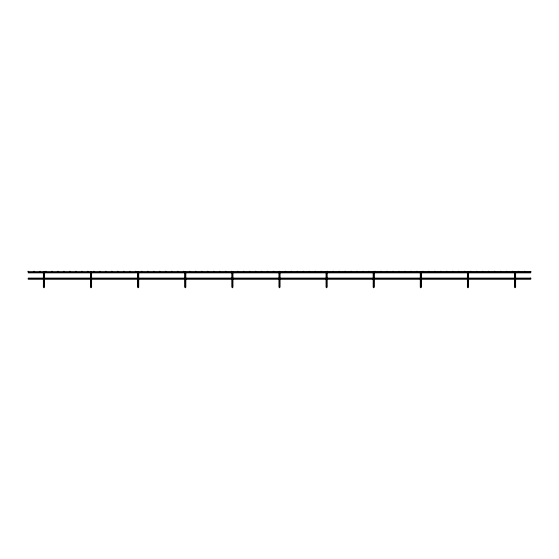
<?xml version="1.0" encoding="UTF-8"?>
<svg xmlns="http://www.w3.org/2000/svg" width="559" height="559" viewBox="0 0 559 559"><rect width="100%" height="100%" fill="white"/><g stroke="black" fill="none" stroke-linecap="round" stroke-linejoin="round"><path stroke-width="0.84" d="M43.539 271.974L44.329 271.974M43.539 272.631L44.329 272.631M90.649 271.974L91.445 271.974M90.649 272.631L91.445 272.631M137.766 271.974L138.555 271.974M137.766 272.631L138.555 272.631M184.875 271.974L185.672 271.974M184.875 272.631L185.672 272.631M231.992 271.974L232.782 271.974M231.992 272.631L232.782 272.631M279.102 271.974L279.898 271.974M279.102 272.631L279.898 272.631M326.218 271.974L327.008 271.974M326.218 272.631L327.008 272.631M373.328 271.974L374.125 271.974M373.328 272.631L374.125 272.631M420.445 271.974L421.234 271.974M420.445 272.631L421.234 272.631M467.555 271.974L468.351 271.974M467.555 272.631L468.351 272.631M514.671 271.974L515.461 271.974M514.671 272.631L515.461 272.631M43.371 287.256L43.371 278.655L44.496 278.655L44.496 287.256M90.488 287.256L90.488 278.655L91.606 278.655L91.606 287.256M137.598 287.256L137.598 278.655L138.723 278.655L138.723 287.256M184.715 287.256L184.715 278.655L185.833 278.655L185.833 287.256M231.824 287.256L231.824 278.655L232.949 278.655L232.949 287.256M278.941 287.256L278.941 278.655L280.059 278.655L280.059 287.256M326.051 287.256L326.051 278.655L327.176 278.655L327.176 287.256M373.167 287.256L373.167 278.655L374.285 278.655L374.285 287.256M420.277 287.256L420.277 278.655L421.402 278.655L421.402 287.256M467.394 287.256L467.394 278.655L468.512 278.655L468.512 287.256M514.504 287.256L514.504 278.655L515.629 278.655L515.629 287.256M28.229 272.303L530.77 272.303M28.229 278.655L530.77 278.655M515.629 272.303L515.629 278.061M515.063 272.764L515.063 277.697M515.063 278.934L515.063 287.822M514.504 272.303L514.504 278.061M468.512 272.303L468.512 278.061M467.953 272.764L467.953 277.697M467.953 278.934L467.953 287.822M467.394 272.303L467.394 278.061M421.402 272.303L421.402 278.061M420.836 272.764L420.836 277.697M420.836 278.934L420.836 287.822M420.277 272.303L420.277 278.061M374.285 272.303L374.285 278.061M373.726 272.764L373.726 277.697M373.726 278.934L373.726 287.822M373.167 272.303L373.167 278.061M327.176 272.303L327.176 278.061M326.61 272.764L326.61 277.697M326.61 278.934L326.61 287.822M326.051 272.303L326.051 278.061M280.059 272.303L280.059 278.061M279.5 272.764L279.5 277.697M279.5 278.934L279.5 287.822M278.941 272.303L278.941 278.061M232.949 272.303L232.949 278.061M232.39 272.764L232.39 277.697M232.39 278.934L232.39 287.822M231.824 272.303L231.824 278.061M185.833 272.303L185.833 278.061M185.274 272.764L185.274 277.697M185.274 278.934L185.274 287.822M184.715 272.303L184.715 278.061M138.723 272.303L138.723 278.061M138.164 272.764L138.164 277.697M138.164 278.934L138.164 287.822M137.598 272.303L137.598 278.061M91.606 272.303L91.606 278.061M91.047 272.764L91.047 277.697M91.047 278.934L91.047 287.822M90.488 272.303L90.488 278.061M44.496 272.303L44.496 278.061M43.937 272.764L43.937 277.697M43.937 278.934L43.937 287.822M43.371 272.303L43.371 278.061M28.034 271.262L28.229 271.737L531.05 271.457L530.491 271.457L530.77 272.862L28.229 272.862L28.509 271.457L28.034 271.262M34.015 271.262L34.413 271.66L34.015 271.262M39.996 271.262L40.395 271.66L39.996 271.262M45.978 271.262L46.376 271.66L45.978 271.262M51.966 271.262L52.357 271.66L51.966 271.262M57.947 271.262L58.339 271.66L57.947 271.262M63.929 271.262L64.327 271.66L63.929 271.262M69.91 271.262L70.308 271.66L69.91 271.262M75.891 271.262L76.29 271.66L75.891 271.262M81.873 271.262L82.271 271.66L81.873 271.262M87.861 271.262L88.252 271.66L87.861 271.262M93.842 271.262L94.24 271.66L93.842 271.262M99.823 271.262L100.222 271.66L99.823 271.262M105.805 271.262L106.203 271.66L105.805 271.262M111.786 271.262L112.184 271.66L111.786 271.262M117.774 271.262L118.166 271.66L117.774 271.262M123.756 271.262L124.154 271.66L123.756 271.262M129.737 271.262L130.135 271.66L129.737 271.262M135.718 271.262L136.117 271.66L135.718 271.262M141.7 271.262L142.098 271.66L141.7 271.262M147.688 271.262L148.079 271.66L147.688 271.262M153.669 271.262L154.06 271.66L153.669 271.262M159.65 271.262L160.049 271.66L159.65 271.262M165.632 271.262L166.03 271.66L165.632 271.262M171.613 271.262L172.011 271.66L171.613 271.262M177.594 271.262L177.993 271.66L177.594 271.262M183.583 271.262L183.974 271.66L183.583 271.262M189.564 271.262L189.962 271.66L189.564 271.262M195.545 271.262L195.943 271.66L195.545 271.262M201.526 271.262L201.925 271.66L201.526 271.262M207.508 271.262L207.906 271.66L207.508 271.262M213.496 271.262L213.887 271.66L213.496 271.262M219.477 271.262L219.876 271.66L219.477 271.262M225.459 271.262L225.857 271.66L225.459 271.262M231.44 271.262L231.838 271.66L231.44 271.262M237.421 271.262L237.82 271.66L237.421 271.262M243.403 271.262L243.801 271.66L243.403 271.262M249.391 271.262L249.782 271.66L249.391 271.262M255.372 271.262L255.77 271.66L255.372 271.262M261.353 271.262L261.752 271.66L261.353 271.262M267.335 271.262L267.733 271.66L267.335 271.262M273.316 271.262L273.714 271.66L273.316 271.262M279.304 271.262L279.696 271.66L279.304 271.262M285.286 271.262L285.684 271.66L285.286 271.262M291.267 271.262L291.665 271.66L291.267 271.262M297.248 271.262L297.647 271.66L297.248 271.262M303.23 271.262L303.628 271.66L303.23 271.262M309.218 271.262L309.609 271.66L309.218 271.262M315.199 271.262L315.597 271.66L315.199 271.262M321.18 271.262L321.579 271.66L321.18 271.262M327.162 271.262L327.56 271.66L327.162 271.262M333.143 271.262L333.541 271.66L333.143 271.262M339.124 271.262L339.523 271.66L339.124 271.262M345.113 271.262L345.504 271.66L345.113 271.262M351.094 271.262L351.492 271.66L351.094 271.262M357.075 271.262L357.474 271.66L357.075 271.262M363.057 271.262L363.455 271.66L363.057 271.262M369.038 271.262L369.436 271.66L369.038 271.262M375.026 271.262L375.417 271.66L375.026 271.262M381.007 271.262L381.406 271.66L381.007 271.262M386.989 271.262L387.387 271.66L386.989 271.262M392.97 271.262L393.368 271.66L392.97 271.262M398.951 271.262L399.35 271.66L398.951 271.262M404.94 271.262L405.331 271.66L404.94 271.262M410.921 271.262L411.312 271.66L410.921 271.262M416.902 271.262L417.3 271.66L416.902 271.262M422.884 271.262L423.282 271.66L422.884 271.262M428.865 271.262L429.263 271.66L428.865 271.262M434.846 271.262L435.244 271.66L434.846 271.262M440.834 271.262L441.226 271.66L440.834 271.262M446.816 271.262L447.214 271.66L446.816 271.262M452.797 271.262L453.195 271.66L452.797 271.262M458.778 271.262L459.177 271.66L458.778 271.262M464.76 271.262L465.158 271.66L464.76 271.262M470.748 271.262L471.139 271.66L470.748 271.262M476.729 271.262L477.127 271.66L476.729 271.262M482.71 271.262L483.109 271.66L482.71 271.262M488.692 271.262L489.09 271.66L488.692 271.262M494.673 271.262L495.071 271.66L494.673 271.262M500.661 271.262L501.053 271.66L500.661 271.262M506.643 271.262L507.034 271.66L506.643 271.262M512.624 271.262L513.022 271.66L512.624 271.262M518.605 271.262L519.004 271.66L518.605 271.262M524.587 271.262L524.985 271.66L524.587 271.262M530.77 278.096L28.229 278.096L28.229 279.221L530.77 279.221L530.77 278.096"/></g></svg>
